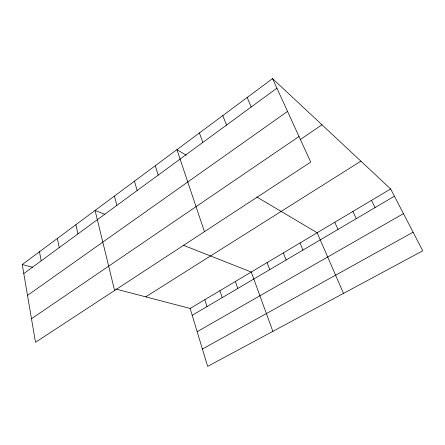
<?xml version="1.0" encoding="UTF-8"?>
<svg xmlns="http://www.w3.org/2000/svg" width="445" height="445" viewBox="0 0 445 445"><rect width="100%" height="100%" fill="white"/><g stroke="black" fill="none" stroke-linecap="round" stroke-linejoin="round"><path stroke-width="0.67" d="M272.546 78.615L310.71 162.102L35.494 342.288L22.25 264.547L272.546 78.615L390.649 188.958L422.75 250.813L207.659 366.385L190.132 308.463L115.756 289.005M23.791 273.575L276.912 88.166M27.507 295.397L287.537 111.406M31.484 318.742L299.012 136.515M300.158 139.608L321.985 124.811M145.687 296.837L360.884 161.151M190.132 308.463L390.649 188.958M192.201 315.294L394.409 196.201M197.163 331.692L403.459 213.644M202.414 349.058L413.094 232.201M22.25 264.547L32.752 267.295M104.647 214.223L95.08 210.446L114.604 290.49M183.029 245.128L251.258 272.029L272.852 331.358M186.255 155.188L176.915 149.654L204.444 231.673M256.826 197.007L317.157 232.757L343.501 293.394M371.492 200.372L375.074 207.587M352.874 211.47L356.284 218.656M334.768 222.261L338.016 229.414M247.159 97.472L251.191 107.006M300.019 242.97L302.962 250.057M283.337 252.916L286.141 259.969M222.795 115.572L226.522 125.078M267.089 262.594L269.759 269.614M199.405 132.949L202.837 142.422M235.377 281.496L237.791 288.443M219.902 290.719L222.2 297.627M204.828 299.702L207.003 306.577M155.288 165.724L158.203 175.119M134.468 181.187L137.149 190.538M114.41 196.084L116.874 205.39M75.873 224.714L77.936 233.914M57.361 238.464L59.235 247.609M39.494 251.737L41.196 260.826"/></g></svg>
